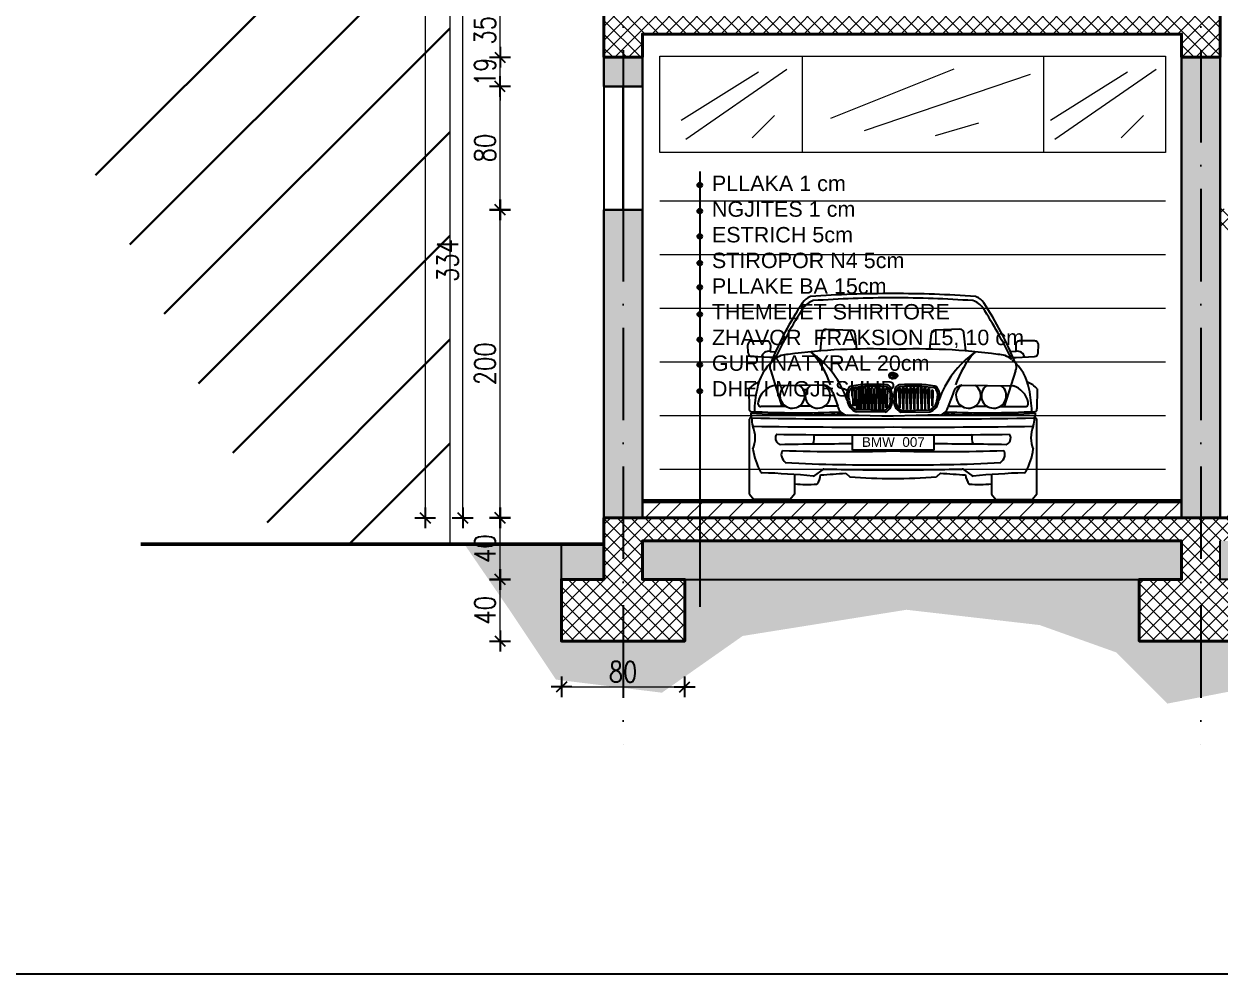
# Model space of a CAD drawing. Header units: metres. Extents: x 2674 to 33045, y -10854 to 2806.
# Drawn here: x 27421 to 28197, y 159 to 776 of the extents above; entities that cross this region are included whole.
import ezdxf

# ---------------------------------------------------------------- set-up
doc = ezdxf.new("R2010")
doc.units = ezdxf.units.M
doc.linetypes.add('ACAD_ISO10W100', pattern=[18, 12, -3, 0, -3])
doc.layers.add('2d hamdia', color=7, linetype='Continuous')
doc.styles.add('_DIM Romans 0.8', font='romans.shx', dxfattribs={"width": 0.8})
doc.styles.get("Standard").update_dxf_attribs({"font": 'arial.ttf'})
doc.dimstyles.new('50 jasht', dxfattribs={"dimscale": 15, "dimtxt": 0.9, "dimasz": 0.3, "dimexe": 1.25, "dimexo": 0.625, "dimgap": 0.2, "dimtad": 1, "dimdec": 0, "dimzin": 12, "dimdsep": 46, "dimtxsty": '_DIM Romans 0.8', "dimblk": '- Kosa Crta za DIM (Mala)', "dimcen": 1, "dimse1": 1, "dimse2": 1, "dimclrd": 256, "dimclrt": 256, "dimazin": 3, "dimtfac": 1, "dimtdec": 0, "dimtix": 1, "dimtmove": 0, "dimatfit": 3, "dimfxl": 1, "dimlwd": 0, "dimarcsym": 0})
pattern_1 = [(45, (29119.129, 1350.625), (-4.490128, 4.490128), []), (135, (29119.129, 1350.625), (-4.490128, -4.490128), [])]

# ---------------------------------------------------------------- blocks, each defined once
blk = doc.blocks.new('dasbaevb')
for p, q in [((-56.08, 32.32), (-54.87, 44.15)), ((-52.29, 46.4), (-36.09, 45.84)), ((-33.68, 43.6), (-32.61, 33.52)), ((15.93, 43.6), (14.86, 33.52)), ((34.54, 46.4), (18.34, 45.84)), ((38.33, 32.32), (37.12, 44.15)), ((-103.03, 31.05), (-103.22, 36.19)), ((-100.71, 38.79), (-90.96, 38.79)), ((-88.46, 36.17), (-88.64, 31.95)), ((-88.64, 31.95), (-85.03, 31.78)), ((70.89, 31.95), (67.28, 31.78)), ((70.71, 36.17), (70.89, 31.95)), ((82.96, 38.79), (73.21, 38.79)), ((85.29, 31.05), (85.47, 36.19)), ((-88.81, 28), (-100.66, 28.63)), ((-86.77, 28), (-88.81, 28)), ((69.02, 28), (71.06, 28)), ((71.06, 28), (82.91, 28.63)), ((-88.24, 19.48), (-81.06, -3.68)), ((-8.87, 16.42), (-11.72, 16.42)), ((-8.87, 18.27), (-8.87, 14.24)), ((-8.87, 16.42), (-6.03, 16.42)), ((70.49, 19.48), (63.31, -3.68)), ((-53.56, 10.15), (-86.78, 9.61)), ((-29.98, -5.52), (-30.23, 7.93)), ((-28.97, 7.93), (-29.38, -5.42)), ((-27.67, -5.52), (-27.92, 7.93)), ((-26.67, 7.93), (-27.07, -5.42)), ((-25.22, -5.52), (-25.47, 7.93)), ((-24.22, 7.93), (-24.62, -5.42)), ((-22.92, -5.52), (-23.17, 7.93)), ((-21.91, 7.93), (-22.31, -5.42)), ((-20.61, -5.52), (-20.86, 7.93)), ((-19.61, 7.93), (-20.01, -5.42)), ((-18.16, -5.52), (-18.41, 7.93)), ((-17.16, 7.93), (-17.56, -5.42)), ((-15.86, -5.52), (-16.11, 7.93)), ((-14.85, 7.93), (-15.25, -5.42)), ((-2.9, 7.93), (-2.5, -5.42)), ((-1.89, -5.52), (-1.64, 7.93)), ((-0.59, 7.93), (-0.19, -5.42)), ((0.41, -5.52), (0.66, 7.93)), ((1.86, 7.93), (2.26, -5.42)), ((2.86, -5.52), (3.11, 7.93)), ((4.16, 7.93), (4.56, -5.42)), ((5.17, -5.52), (5.42, 7.93)), ((6.47, 7.93), (6.87, -5.42)), ((7.47, -5.52), (7.72, 7.93)), ((8.92, 7.93), (9.32, -5.42)), ((9.92, -5.52), (10.17, 7.93)), ((11.22, 7.93), (11.63, -5.42)), ((12.23, -5.52), (12.48, 7.93)), ((35.81, 10.15), (69.03, 9.61)), ((-102.46, 7.73), (-102.21, -5.33)), ((-47.98, 5.29), (-44.68, -3.53)), ((-34.73, -3.07), (-34.98, 6.15)), ((-33.73, 6.15), (-34.02, -3.35)), ((-32.31, -4.97), (-32.53, 7.21)), ((-31.28, 7.21), (-31.65, -5.23)), ((-13.53, -4.58), (-13.75, 7.35)), ((-12.5, 7.35), (-12.9, -4.3)), ((-5.25, 7.35), (-4.85, -4.3)), ((-4.22, -4.58), (-4, 7.35)), ((13.53, 7.21), (13.9, -5.23)), ((14.56, -4.97), (14.78, 7.21)), ((15.98, 6.15), (16.27, -3.35)), ((16.98, -3.07), (17.23, 6.15)), ((30.23, 5.29), (26.93, -3.53)), ((84.71, 7.73), (84.46, -5.33)), ((-78.47, -3.67), (-94.74, -3.73)), ((-62.08, -3.6), (-69.99, -3.63)), ((-44.68, -3.53), (-53.39, -3.57)), ((-34.02, -3.35), (-34.73, -3.07)), ((-13.94, -7.53), (-32.64, -7.21)), ((-14.24, -6.28), (-32.43, -5.96)), ((-31.65, -5.23), (-32.31, -4.97)), ((-29.38, -5.42), (-29.98, -5.52)), ((-27.07, -5.42), (-27.67, -5.52)), ((-24.62, -5.42), (-25.22, -5.52)), ((-22.31, -5.42), (-22.92, -5.52)), ((-20.01, -5.42), (-20.61, -5.52)), ((-17.56, -5.42), (-18.16, -5.52)), ((-15.25, -5.42), (-15.86, -5.52)), ((-12.9, -4.3), (-13.53, -4.58)), ((-4.85, -4.3), (-4.22, -4.58)), ((-3.81, -7.53), (14.89, -7.21)), ((-3.51, -6.28), (14.68, -5.96)), ((-2.5, -5.42), (-1.89, -5.52)), ((-0.19, -5.42), (0.41, -5.52)), ((2.26, -5.42), (2.86, -5.52)), ((4.56, -5.42), (5.17, -5.52)), ((6.87, -5.42), (7.47, -5.52)), ((9.32, -5.42), (9.92, -5.52)), ((11.63, -5.42), (12.23, -5.52)), ((13.9, -5.23), (14.56, -4.97)), ((16.27, -3.35), (16.98, -3.07)), ((26.93, -3.53), (35.64, -3.57)), ((44.33, -3.6), (52.24, -3.63)), ((60.72, -3.67), (76.99, -3.73)), ((-100.95, -10.53), (-102.1, -11.93)), ((-102.1, -60.63), (-102.1, -11.93)), ((-38.73, -9.27), (-8.87, -9.93)), ((20.98, -9.27), (-8.87, -9.93)), ((83.2, -10.53), (84.35, -11.93)), ((84.35, -60.63), (84.35, -11.93)), ((-35.29, -32.17), (-35.29, -22.09)), ((-35.29, -22.09), (17.54, -22.09)), ((17.54, -22.09), (17.54, -32.17)), ((17.54, -32.17), (-35.29, -32.17)), ((-54.57, -44.58), (-59.94, -48.64)), ((36.82, -44.58), (42.19, -48.64)), ((-72.77, -47.93), (-72.77, -60.56)), ((-39.59, -47), (-37.05, -49.43)), ((21.84, -47), (19.3, -49.43)), ((55.02, -47.93), (55.02, -60.56)), ((-102.1, -60.63), (-99.31, -64.11)), ((-72.77, -60.56), (-75.63, -64.11)), ((55.02, -60.56), (57.88, -64.11)), ((84.35, -60.63), (81.56, -64.11)), ((-75.63, -64.11), (-99.31, -64.11)), ((57.88, -64.11), (81.56, -64.11))]:
    blk.add_line(p, q)
for centre, radius, start, end in [((110.45, -55.15), 214.04, 146.33288, 158.06866), ((-57.45, 56.1), 12.63, 115.24053, 144.0982), ((-56.92, 52.9), 12.63, 107.22101, 144.0982), ((-62.3, 66.38), 1.25, 94.11856, 115.24053), ((-9.4, -668.36), 737.9, 89.95935, 94.11856), ((-9.4, -671.16), 737.9, 89.95935, 93.98346), ((-8.35, -668.36), 737.9, 85.88144, 90.04065), ((-8.35, -671.16), 737.9, 86.01654, 90.04065), ((39.17, 52.9), 12.63, 35.9018, 72.77899), ((44.55, 66.38), 1.25, 64.75947, 85.88144), ((39.71, 56.1), 12.63, 35.9018, 64.75947), ((-128.2, -55.15), 214.04, 21.93134, 33.66712), ((200.7, -111.06), 317.97, 147.39094, 154.30912), ((-218.45, -111.06), 317.97, 25.69088, 32.60906), ((-52.38, 43.9), 2.51, 87.9971, 174.14981), ((-36.17, 43.33), 2.51, 6.07739, 87.9971), ((18.42, 43.33), 2.51, 92.0029, 173.92261), ((34.63, 43.9), 2.51, 5.85019, 92.0029), ((-100.71, 36.28), 2.51, 90, 182.00729), ((-89.77, 27.46), 4.62, 75.86818, 169.68381), ((-90.96, 36.28), 2.51, 357.50767, 90), ((-24.48, -357.34), 390.94, 87.71271, 97.7036), ((-99.13, -20.75), 64.08, 19.13648, 54.42705), ((-105.44, -8.33), 58.96, 18.33664, 42.32683), ((6.73, -357.34), 390.94, 82.2964, 92.28729), ((81.38, -20.75), 64.08, 125.57295, 160.86352), ((87.69, -8.33), 58.96, 137.67317, 161.66336), ((73.21, 36.28), 2.51, 90, 182.49233), ((72.02, 27.46), 4.62, 10.31619, 104.13182), ((82.96, 36.28), 2.51, 357.99271, 90), ((-100.53, 31.13), 2.51, 182.00729, 266.94147), ((-65.93, 2.09), 31.72, 130.25988, 170.27974), ((-84.06, 22.02), 4.89, 119.01913, 211.20623), ((-77.1, 16.81), 13.27, 89.0771, 131.22236), ((59.35, 16.81), 13.27, 48.77764, 90.9229), ((48.18, 2.09), 31.72, 9.72026, 49.74012), ((66.31, 22.02), 4.89, 328.79377, 60.98087), ((82.78, 31.13), 2.51, 273.05853, 357.99271), ((-88.88, -5.56), 19, 112.188, 135.63513), ((-82.9, -3.74), 13.91, 106.16905, 169.05779), ((-74.26, 3.24), 8.09, 126.57622, 55.28705), ((-57.76, 3.24), 8.09, 123.17436, 58.68891), ((-54.75, 3.15), 7.11, 17.52931, 80.32014), ((-29.46, 3.37), 9.64, 151.96968, 198.80522), ((-35.08, 6.36), 3.27, 104.56507, 151.96968), ((-35.08, 6.36), 2.02, 104.56507, 151.96968), ((-21.57, -82.32), 92.95, 85.02011, 98.8691), ((-21.57, -82.32), 91.7, 85.02011, 98.8691), ((-31.91, 7.21), 0.628, 356.55186, 182.1394), ((-29.6, 7.93), 0.628, 356.55186, 182.1394), ((-27.3, 7.93), 0.628, 356.55186, 182.1394), ((-24.85, 7.93), 0.628, 356.55186, 182.1394), ((-22.54, 7.93), 0.628, 356.55186, 182.1394), ((-20.23, 7.93), 0.628, 356.55186, 182.1394), ((-17.78, 7.93), 0.628, 356.55186, 182.1394), ((-15.48, 7.93), 0.628, 356.55186, 182.1394), ((-13.13, 7.35), 0.628, 356.55186, 182.1394), ((-13.38, 6.93), 3.36, 356.06818, 92.21584), ((-13.38, 6.93), 2.1, 356.06818, 92.21584), ((-4.37, 6.93), 3.36, 87.78416, 183.93182), ((-4.37, 6.93), 2.1, 87.78416, 183.93182), ((-4.62, 7.35), 0.628, 357.8606, 183.44814), ((3.83, -82.32), 92.95, 81.1309, 94.97989), ((3.83, -82.32), 91.7, 81.1309, 94.97989), ((-2.27, 7.93), 0.628, 357.8606, 183.44814), ((0.03, 7.93), 0.628, 357.8606, 183.44814), ((2.48, 7.93), 0.628, 357.8606, 183.44814), ((4.79, 7.93), 0.628, 357.8606, 183.44814), ((7.1, 7.93), 0.628, 357.8606, 183.44814), ((9.55, 7.93), 0.628, 357.8606, 183.44814), ((11.85, 7.93), 0.628, 357.8606, 183.44814), ((14.16, 7.21), 0.628, 357.8606, 183.44814), ((17.33, 6.36), 2.02, 28.03032, 75.43493), ((17.33, 6.36), 3.27, 28.03032, 75.43493), ((11.71, 3.37), 9.64, 341.19478, 28.03032), ((37, 3.15), 7.11, 99.67986, 162.47069), ((40.01, 3.24), 8.09, 121.31109, 56.82564), ((56.51, 3.24), 8.09, 124.71295, 53.42378), ((65.15, -3.74), 13.91, 10.94221, 73.83095), ((71.13, -5.56), 19, 44.36487, 67.812), ((-20.88, -8.89), 78.05, 167.91351, 178.55737), ((-30.06, 0.95), 8.55, 184.61501, 252.43514), ((-29.46, 3.37), 8.38, 151.96968, 198.80522), ((-30.06, 0.95), 7.3, 184.61501, 251.05887), ((-34.36, 6.15), 0.628, 356.55186, 182.1394), ((-17.75, 0), 7.19, 299.20056, 11.93265), ((-17.6, -0.15), 8.24, 296.36817, 9.89945), ((-20.95, 3.08), 10.36, 351.13259, 20.93477), ((-19.35, 3.02), 10.03, 349.91637, 21.51412), ((1.6, 3.02), 10.03, 158.48588, 190.08363), ((-0.15, -0.15), 8.24, 170.10055, 243.63183), ((0, 0), 7.19, 168.06735, 240.79944), ((3.2, 3.08), 10.36, 159.06523, 188.86741), ((12.31, 0.95), 7.3, 288.94113, 355.38499), ((12.31, 0.95), 8.55, 287.56486, 355.38499), ((16.61, 6.15), 0.628, 357.8606, 183.44814), ((11.71, 3.37), 8.38, 341.19478, 28.03032), ((3.13, -8.89), 78.05, 1.44263, 12.08649), ((-101.08, -5.74), 1.19, 160.19243, 267.23093), ((-68.88, 568.17), 576, 266.78896, 272.57601), ((-94.72, -1.78), 1.95, 159.82922, 269.60496), ((-38.3, -2.87), 6.42, 185.93584, 266.10922), ((20.55, -2.87), 6.42, 273.89078, 354.06416), ((51.13, 568.17), 576, 267.42399, 273.21104), ((76.97, -1.78), 1.95, 270.39504, 20.17078), ((83.33, -5.74), 1.19, 272.76907, 19.80757), ((-97.33, -8.94), 3.95, 168.94513, 215.02858), ((-68.88, 568.17), 577.25, 266.78896, 272.71904), ((-88.68, -12.3), 11.94, 174.7099, 200.75164), ((-32.27, 3946.36), 3958.16, 269.01135, 270.33869), ((14.52, 3946.36), 3958.16, 269.66131, 270.98865), ((51.13, 568.17), 577.25, 267.28096, 273.21104), ((70.93, -12.3), 11.94, 339.24836, 5.2901), ((79.58, -8.94), 3.95, 324.97142, 11.05487), ((-31.98, 3941.04), 3958.16, 269.01766, 270.33452), ((-118.42, -24.05), 20.04, 338.01763, 22.01883), ((-81.2, -24.25), 4.05, 142.79776, 171.53574), ((-31.55, 3936), 3958.16, 269.23461, 270.32827), ((-69.42, -24.46), 9.43, 336.46125, 16.38878), ((14.23, 3941.04), 3958.16, 269.66548, 270.98234), ((13.8, 3936), 3958.16, 269.67173, 270.76539), ((51.67, -24.46), 9.43, 163.61122, 203.53875), ((63.45, -24.25), 4.05, 8.46426, 37.20224), ((100.67, -24.05), 20.04, 157.98117, 201.98237), ((-80.9, -24.37), 4.36, 170.48475, 252.96001), ((-26.9, -3024.57), 2996.54, 90.16041, 91.05699), ((9.15, -3024.57), 2996.54, 88.94301, 89.83959), ((63.15, -24.37), 4.36, 287.03999, 9.51525), ((-56.22, -25.02), 44.11, 188.51302, 208.53702), ((-76.69, -34.9), 4.77, 147.18233, 193.68012), ((-73.09, -33.71), 8.55, 195.73245, 229.52682), ((-39.53, 1173.91), 1206.93, 268.04537, 271.45521), ((21.78, 1173.91), 1206.93, 268.54479, 271.95463), ((55.34, -33.71), 8.55, 310.47318, 344.26755), ((58.94, -34.9), 4.77, 346.31988, 32.81767), ((38.47, -25.02), 44.11, 331.46298, 351.48698), ((-93.87, -45.49), 1.25, 208.53702, 267.63456), ((-19.65, 1165.27), 1206.93, 267.18755, 270.51145), ((-53.81, -45.58), 1.25, 88.37954, 127.09431), ((-19.65, 1162.12), 1206.93, 268.37954, 270.51145), ((1.9, 1165.27), 1206.93, 269.48855, 272.81245), ((1.9, 1162.12), 1206.93, 269.48855, 271.62046), ((36.06, -45.58), 1.25, 52.90569, 91.62046), ((76.12, -45.49), 1.25, 272.36544, 331.46298), ((-123.14, -754.16), 708.02, 84.94879, 87.63456), ((-64.78, 43.6), 97.94, 265.31963, 273.76485), ((-60.69, -47.64), 1.25, 264.94879, 307.09431), ((-65.92, -47.64), 9.97, 319.41382, 356.951), ((-128.47, 1080.01), 1130.51, 273.6769, 274.50911), ((-9.88, 312.16), 362.61, 265.70364, 270.15958), ((-7.86, 312.16), 362.61, 269.84042, 274.29636), ((110.72, 1080.01), 1130.51, 265.49089, 266.3231), ((48.17, -47.64), 9.97, 183.049, 220.58618), ((47.03, 43.6), 97.94, 266.23515, 274.68037), ((42.94, -47.64), 1.25, 232.90569, 275.05121), ((105.39, -754.16), 708.02, 92.36544, 95.05121)]:
    blk.add_arc(centre, radius, start, end)
blk.add_ellipse((-8.84, 16.31), major_axis=(-2.33, 0), ratio=0.607809, start_param=-1.557878, end_param=1.557878)
at = {"extrusion": (0, 0, -1)}
blk.add_ellipse((-8.9, 16.31), major_axis=(2.33, 0), ratio=0.607809, start_param=-1.557878, end_param=1.557878, dxfattribs=at)
for points in [[(-8.87, 18.27), (-9.38, 18.27), (-9.88, 18.17), (-10.91, 17.72), (-11.39, 17.29), (-11.68, 16.55), (-11.72, 16.68), (-11.72, 16.47), (-11.72, 16.2), (-11.65, 15.93), (-11.33, 15.31), (-11, 15.01), (-10.23, 14.56), (-9.78, 14.42), (-9.16, 14.35), (-9.02, 14.34), (-8.87, 14.34)], [(-8.87, 18.27), (-8.37, 18.27), (-7.87, 18.17), (-6.84, 17.72), (-6.36, 17.29), (-6.07, 16.55), (-6.03, 16.68), (-6.03, 16.47), (-6.03, 16.2), (-6.1, 15.93), (-6.42, 15.31), (-6.75, 15.01), (-7.52, 14.56), (-7.97, 14.42), (-8.59, 14.35), (-8.73, 14.34), (-8.87, 14.34)]]:
    blk.add_open_spline(points, degree=3, knots=[4.723926, 4.723926, 4.723926, 4.723926, 5.284182, 5.284182, 6.025018, 6.025018, 6.283185, 6.283185, 6.283185, 6.624538, 6.624538, 7.153094, 7.153094, 7.68165, 7.68165, 7.842804, 7.842804, 7.842804, 7.842804])
at = {"linetype": 'Continuous'}
for points in [[(-10.09, 17.5), (-11.16, 16.42), (-9.71, 17.62)], [(-8.87, 16.42), (-9.71, 17.62), (-11.16, 16.42)], [(-11.16, 16.42), (-10.09, 17.5), (-11.09, 16.68)], [(-10.43, 17.34), (-11.09, 16.68), (-10.09, 17.5)], [(-11.09, 16.68), (-10.43, 17.34), (-10.94, 16.92)], [(-10.72, 17.14), (-10.94, 16.92), (-10.43, 17.34)], [(-9.71, 17.62), (-8.87, 16.42), (-9.3, 17.69)], [(-8.87, 17.72), (-9.3, 17.69), (-8.87, 16.42)], [(-8.87, 16.42), (-8.05, 14.99), (-6.59, 16.42)], [(-8.05, 14.99), (-8.87, 16.42), (-8.45, 14.92)], [(-8.87, 14.89), (-8.45, 14.92), (-8.87, 16.42)], [(-7.67, 15.11), (-6.59, 16.42), (-8.05, 14.99)], [(-6.59, 16.42), (-7.67, 15.11), (-6.59, 16.16)], [(-7.33, 15.26), (-6.59, 16.16), (-7.67, 15.11)], [(-6.59, 16.16), (-7.33, 15.26), (-6.67, 15.91)], [(-7.05, 15.45), (-6.67, 15.91), (-7.33, 15.26)], [(-6.67, 15.91), (-7.05, 15.45), (-6.83, 15.67)]]:
    blk.add_solid(points, dxfattribs=at)
blk.add_text('  BMW  007', height=6.265).set_placement((-33.98, -29.96))
blk = doc.blocks.new('- Kosa Crta za DIM (Mala)')
for points in [[(-1.5, 0), (1.5, 0)], [(-0.75, -0.75), (0.75, 0.75)], [(0, -1.5), (0, 1.5)]]:
    blk.add_lwpolyline(points)
blk = doc.blocks.new('*D527')
at = {"lineweight": 0, "transparency": 16777216}
blk.add_line((27729.62, 379.51), (27729.62, 410.51), dxfattribs=at)
at = {"layer": 'Defpoints', "color": 0, "lineweight": 0, "transparency": 16777216}
for p in [(27729.62, 415.01), (27769.5, 415.01), (27769.5, 375.01)]:
    blk.add_point(p, dxfattribs=at)
at = {"lineweight": 0, "transparency": 16777216, "xscale": 4.5, "yscale": 4.5, "zscale": 4.5}
for p, rotation in [((27729.62, 415.01), 90), ((27729.62, 375.01), 270)]:
    blk.add_blockref('- Kosa Crta za DIM (Mala)', p, dxfattribs=dict(at, rotation=rotation))
at = {"lineweight": 0, "transparency": 16777216, "insert": (27719.87, 395.01), "char_height": 13.5, "attachment_point": 5, "rotation": 90, "style": '_DIM Romans 0.8'}
blk.add_mtext('40', dxfattribs=at)
blk = doc.blocks.new('*D528')
at = {"lineweight": 0, "transparency": 16777216}
blk.add_line((27729.62, 419.51), (27729.62, 450.51), dxfattribs=at)
at = {"layer": 'Defpoints', "color": 0, "lineweight": 0, "transparency": 16777216}
for p in [(27729.62, 455.01), (27797, 455.01), (27769.5, 415.01)]:
    blk.add_point(p, dxfattribs=at)
at = {"lineweight": 0, "transparency": 16777216, "xscale": 4.5, "yscale": 4.5, "zscale": 4.5}
for p, rotation in [((27729.62, 455.01), 90), ((27729.62, 415.01), 270)]:
    blk.add_blockref('- Kosa Crta za DIM (Mala)', p, dxfattribs=dict(at, rotation=rotation))
at = {"lineweight": 0, "transparency": 16777216, "insert": (27719.87, 435.01), "char_height": 13.5, "attachment_point": 5, "rotation": 90, "style": '_DIM Romans 0.8'}
blk.add_mtext('40', dxfattribs=at)
blk = doc.blocks.new('*D529')
at = {"lineweight": 0, "transparency": 16777216}
blk.add_line((27729.62, 459.51), (27729.62, 650.51), dxfattribs=at)
at = {"layer": 'Defpoints', "color": 0, "lineweight": 0, "transparency": 16777216}
for p in [(27729.62, 655.01), (27797, 655.01), (27797, 455.01)]:
    blk.add_point(p, dxfattribs=at)
at = {"lineweight": 0, "transparency": 16777216, "xscale": 4.5, "yscale": 4.5, "zscale": 4.5}
for p, rotation in [((27729.62, 655.01), 90), ((27729.62, 455.01), 270)]:
    blk.add_blockref('- Kosa Crta za DIM (Mala)', p, dxfattribs=dict(at, rotation=rotation))
at = {"lineweight": 0, "transparency": 16777216, "insert": (27719.87, 555.01), "char_height": 13.5, "attachment_point": 5, "rotation": 90, "style": '_DIM Romans 0.8'}
blk.add_mtext('200', dxfattribs=at)
blk = doc.blocks.new('*D530')
at = {"lineweight": 0, "transparency": 16777216}
blk.add_line((27729.62, 659.51), (27729.62, 730.51), dxfattribs=at)
at = {"layer": 'Defpoints', "color": 0, "lineweight": 0, "transparency": 16777216}
for p in [(27729.62, 735.01), (27797, 735.01), (27797, 655.01)]:
    blk.add_point(p, dxfattribs=at)
at = {"lineweight": 0, "transparency": 16777216, "xscale": 4.5, "yscale": 4.5, "zscale": 4.5}
for p, rotation in [((27729.62, 735.01), 90), ((27729.62, 655.01), 270)]:
    blk.add_blockref('- Kosa Crta za DIM (Mala)', p, dxfattribs=dict(at, rotation=rotation))
at = {"lineweight": 0, "transparency": 16777216, "insert": (27719.87, 695.01), "char_height": 13.5, "attachment_point": 5, "rotation": 90, "style": '_DIM Romans 0.8'}
blk.add_mtext('80', dxfattribs=at)
blk = doc.blocks.new('*D531')
at = {"lineweight": 0, "transparency": 16777216}
for p, q in [((27729.62, 758.51), (27729.62, 763.01)), ((27729.62, 735.01), (27729.62, 754.01)), ((27729.62, 730.51), (27729.62, 726.01))]:
    blk.add_line(p, q, dxfattribs=at)
at = {"layer": 'Defpoints', "color": 0, "lineweight": 0, "transparency": 16777216}
for p in [(27729.62, 754.01), (27797, 754.01), (27797, 735.01)]:
    blk.add_point(p, dxfattribs=at)
at = {"lineweight": 0, "transparency": 16777216, "xscale": 4.5, "yscale": 4.5, "zscale": 4.5}
for p, rotation in [((27729.62, 754.01), 270), ((27729.62, 735.01), 90)]:
    blk.add_blockref('- Kosa Crta za DIM (Mala)', p, dxfattribs=dict(at, rotation=rotation))
at = {"lineweight": 0, "transparency": 16777216, "insert": (27719.87, 744.51), "char_height": 13.5, "attachment_point": 5, "rotation": 90, "style": '_DIM Romans 0.8'}
blk.add_mtext('19', dxfattribs=at)
blk = doc.blocks.new('*D532')
at = {"lineweight": 0, "transparency": 16777216}
blk.add_line((27729.62, 758.51), (27729.62, 784.51), dxfattribs=at)
at = {"layer": 'Defpoints', "color": 0, "lineweight": 0, "transparency": 16777216}
for p in [(27729.62, 789.01), (27797, 789.01), (27797, 754.01)]:
    blk.add_point(p, dxfattribs=at)
at = {"lineweight": 0, "transparency": 16777216, "xscale": 4.5, "yscale": 4.5, "zscale": 4.5}
for p, rotation in [((27729.62, 789.01), 90), ((27729.62, 754.01), 270)]:
    blk.add_blockref('- Kosa Crta za DIM (Mala)', p, dxfattribs=dict(at, rotation=rotation))
at = {"lineweight": 0, "transparency": 16777216, "insert": (27719.87, 771.51), "char_height": 13.5, "attachment_point": 5, "rotation": 90, "style": '_DIM Romans 0.8'}
blk.add_mtext('35', dxfattribs=at)
blk = doc.blocks.new('*D545')
at = {"lineweight": 0, "transparency": 16777216}
blk.add_line((27705.38, 459.51), (27705.38, 784.51), dxfattribs=at)
at = {"layer": 'Defpoints', "color": 0, "lineweight": 0, "transparency": 16777216}
for p in [(27705.38, 789.01), (27797, 789.01), (27797, 455.01)]:
    blk.add_point(p, dxfattribs=at)
at = {"lineweight": 0, "transparency": 16777216, "xscale": 4.5, "yscale": 4.5, "zscale": 4.5}
for p, rotation in [((27705.38, 789.01), 90), ((27705.38, 455.01), 270)]:
    blk.add_blockref('- Kosa Crta za DIM (Mala)', p, dxfattribs=dict(at, rotation=rotation))
at = {"lineweight": 0, "transparency": 16777216, "insert": (27695.63, 622.01), "char_height": 13.5, "attachment_point": 5, "rotation": 90, "style": '_DIM Romans 0.8'}
blk.add_mtext('334', dxfattribs=at)
blk = doc.blocks.new('*D550')
at = {"lineweight": 0, "transparency": 16777216}
blk.add_line((27681.03, 2034.17), (27681.03, 459.51), dxfattribs=at)
at = {"layer": 'Defpoints', "color": 0, "lineweight": 0, "transparency": 16777216}
for p in [(28464.5, 2038.67), (27681.03, 455.01), (27797, 455.01)]:
    blk.add_point(p, dxfattribs=at)
at = {"lineweight": 0, "transparency": 16777216, "xscale": 4.5, "yscale": 4.5, "zscale": 4.5}
for p, rotation in [((27681.03, 2038.67), 90), ((27681.03, 455.01), 270)]:
    blk.add_blockref('- Kosa Crta za DIM (Mala)', p, dxfattribs=dict(at, rotation=rotation))
at = {"lineweight": 0, "transparency": 16777216, "insert": (27671.28, 1246.84), "char_height": 13.5, "attachment_point": 5, "rotation": 90, "style": '_DIM Romans 0.8'}
blk.add_mtext('1584', dxfattribs=at)
blk = doc.blocks.new('*D586')
at = {"lineweight": 0, "transparency": 16777216}
blk.add_line((27774, 345.26), (27845, 345.26), dxfattribs=at)
at = {"layer": 'Defpoints', "color": 0, "lineweight": 0, "transparency": 16777216}
for p in [(27769.5, 375.01), (27849.5, 375.01), (27849.5, 345.26)]:
    blk.add_point(p, dxfattribs=at)
at = {"lineweight": 0, "transparency": 16777216, "xscale": 4.5, "yscale": 4.5, "zscale": 4.5, "rotation": 180}
blk.add_blockref('- Kosa Crta za DIM (Mala)', (27769.5, 345.26), dxfattribs=at)
at = {"lineweight": 0, "transparency": 16777216, "xscale": 4.5, "yscale": 4.5, "zscale": 4.5}
blk.add_blockref('- Kosa Crta za DIM (Mala)', (27849.5, 345.26), dxfattribs=at)
at = {"lineweight": 0, "transparency": 16777216, "insert": (27809.5, 355.01), "char_height": 13.5, "attachment_point": 5, "style": '_DIM Romans 0.8'}
blk.add_mtext('80', dxfattribs=at)

msp = doc.modelspace()

# ---------------------------------------------------------------- hatches: boundary and pattern name
at = {"lineweight": 30}
h = msp.add_hatch(dxfattribs=at)
h.set_pattern_fill('ANSI31', color=9, scale=15, style=0)
h.set_pattern_definition([(45, (118.215, 0), (-33.67596, 33.67596), [])])
h.paths.add_polyline_path([(27697, 1929.92), (27451.92, 2094.74), (27585.28, 1681.54), (27534.06, 1434.09), (27596.67, 1129.76), (27596.67, 888), (27462.92, 686.06), (27585.28, 438.01), (27697, 438.01)])
h = msp.add_hatch(color=255, dxfattribs=at)
h.paths.add_polyline_path([(27822, 655.01), (27797, 655.01), (27797, 455.01), (27822, 455.01)])
h.paths.add_polyline_path([(27822, 754.01), (27797, 754.01), (27797, 735.01), (27822, 735.01)])
h.paths.add_polyline_path([(28197, 754.01), (28172, 754.01), (28172, 455.01), (28197, 455.01)])
h.paths.add_polyline_path([(28772, 769.01), (28747, 769.01), (28747, 709.01), (28772, 709.01)])
at = {"true_color": 0x000000}
for points in [[(27860.78, 670.99, 1), (27857.78, 670.99, 1)], [(27860.78, 654.12, 1), (27857.78, 654.12, 1)], [(27860.78, 637.72, 1), (27857.78, 637.72, 1)], [(27860.78, 620.39, 1), (27857.78, 620.39, 1)], [(27860.78, 604.69, 1), (27857.78, 604.69, 1)], [(27860.78, 587.12, 1), (27857.78, 587.12, 1)], [(27860.78, 570.72, 1), (27857.78, 570.72, 1)], [(27860.78, 554.32, 1), (27857.78, 554.32, 1)], [(27860.78, 537.22, 1), (27857.78, 537.22, 1)]]:
    msp.add_hatch(color=18, dxfattribs=at).paths.add_polyline_path(points)
at = {"lineweight": 18}
h = msp.add_hatch(dxfattribs=at)
h.set_pattern_fill('AR-CONC', color=26, scale=0.1, style=0)
h.set_pattern_definition([(50, (118.215, 0), (18.218467, -1.5939086), [1.905, -20.955]), (355, (118.215, 0), (-3.524283, 19.105664), [1.524, -16.764]), (100.451, (119.733, -0.133), (14.69425, 17.511669), [1.619, -17.809]), (46.1842, (118.215, 5.08), (27.107904, -4.204233), [2.8575, -31.4325]), (96.6356, (120.474, 4.73), (23.740423, 24.742556), [2.4285, -26.7135]), (351.184, (118.215, 5.08), (23.74046, 24.742512), [2.286, -25.146]), (21, (120.755, 3.81), (15.161488, -10.226552), [1.905, -20.955]), (326, (120.755, 3.81), (6.180203, 18.418797), [1.524, -16.764]), (71.4514, (122.018, 2.958), (21.341649, 8.192286), [1.619, -17.809]), (37.5, (118.215, 0), (0.3088603, 8.4555039), [0, -16.5608, 0, -17.018, 0, -16.8275]), (7.5, (118.215, 0), (6.6819663, 10.0180575), [0, -9.7028, 0, -16.1798, 0, -6.4135]), (327.5, (112.551, 0), (13.5590595, -0.5728744), [0, -6.35, 0, -19.812, 0, -26.289]), (317.5, (110.011, 0), (14.812918, 2.542649), [0, -8.255, 0, -13.1572, 0, -18.669])])
h.paths.add_polyline_path([(28703.03, 398.3), (28821.91, 391.83), (28937.04, 380.47), (28973.06, 344.46), (29042.77, 336.64), (29082.33, 362.86), (29125.8, 448.01), (29054.5, 448.01), (29054.5, 415.01), (29054.5, 375.01), (28974.5, 375.01), (28974.5, 415.01), (28629.5, 415.01), (28629.5, 375.01), (28549.5, 375.01), (28549.5, 415.01), (28224.5, 415.01), (28224.5, 375.01), (28144.5, 375.01), (28144.5, 415.01), (27849.5, 415.01), (27849.5, 375.01), (27769.5, 375.01), (27769.5, 415.01), (27769.5, 438.01), (27706.41, 438.01), (27736.17, 394.61), (27765.94, 349.99), (27834.68, 341.49), (27887.12, 378.32), (27993.42, 395.32), (28079.87, 385.4), (28129.48, 367.69), (28162.77, 334.4), (28239.32, 349.28), (28274.39, 384.35), (28364.04, 397.44), (28497.01, 390.44), (28540.27, 355.22), (28611.1, 345.1), (28665.18, 360.45)])
at = {"layer": '2d hamdia', "lineweight": 0}
h = msp.add_hatch(dxfattribs=at)
h.set_pattern_fill('ANSI37', color=26, scale=2, style=0)
h.set_pattern_definition(pattern_1)
h.paths.add_polyline_path([(28197, 789.01), (27797, 789.01), (27797, 769.01), (27797, 754.01), (27822, 754.01), (27822, 769.01), (28172, 769.01), (28172, 754.01), (28197, 754.01), (28197, 769.01)])
h = msp.add_hatch(dxfattribs=at)
h.set_pattern_fill('ANSI37', color=26, scale=2, style=0)
h.set_pattern_definition(pattern_1)
h.paths.add_polyline_path([(28602, 474.01), (28933.05, 474.01), (29002, 434.93), (29002, 415.01), (28974.5, 415.01), (28974.5, 375.01), (29054.5, 375.01), (29054.5, 415.01), (29027, 415.01), (29027, 438.01), (29027, 455.01), (28997, 455.01), (28997, 472.01), (28967, 472.01), (28967, 489.01), (28602, 489.01), (28602, 505.68), (28572, 505.68), (28572, 522.34), (28542, 522.34), (28542, 539.01), (28512, 539.01), (28512, 555.68), (28482, 555.68), (28482, 572.34), (28452, 572.34), (28452, 589.01), (28422, 589.01), (28422, 605.68), (28392, 605.68), (28392, 622.34), (28362, 622.34), (28362, 639.01), (28332, 639.01), (28332, 655.68), (28197, 655.68), (28197, 640.68), (28304.29, 640.68), (28572, 491.95), (28572, 489.01), (28542, 489.01), (28542, 472.01), (28512, 472.01), (28512, 455.01), (27797, 455.01), (27797, 415.01), (27769.5, 415.01), (27769.5, 375.01), (27849.5, 375.01), (27849.5, 415.01), (27822, 415.01), (27822, 440.01), (28172, 440.01), (28172, 415.01), (28144.5, 415.01), (28144.5, 375.01), (28224.5, 375.01), (28224.5, 415.01), (28197, 415.01), (28197, 440.01), (28577, 440.01), (28577, 415.01), (28549.5, 415.01), (28549.5, 375.01), (28629.5, 375.01), (28629.5, 415.01), (28602, 415.01)])
h = msp.add_hatch(dxfattribs=at)
h.set_pattern_fill('SITEWORK_GRAVEL', color=256, scale=20, style=0, pattern_type=2)
h.set_pattern_definition([(228.0128, (132.6149, 20), (-159.99996464, -180.00002683), [2.69072, -266.38176]), (184.9697, (130.8149, 18), (240.00002103, 19.99982614), [4.61736, -457.1185]), (132.5104, (126.2149, 17.6), (199.999814367, -220.00017348), [3.25576, -322.32064]), (267.2737, (118.4149, 12.6), (19.999920355, 400.0000059), [4.20476, -416.27116]), (292.8337, (118.2149, 8.4), (-100.00019811, 239.999928236), [4.1231, -408.18746]), (357.2737, (119.8149, 4.6), (-400.0000059, 19.999920355), [4.20476, -416.27116]), (37.6942, (124.0149, 4.4), (-260.000146912, -199.999808103), [5.56058, -550.49698]), (72.2553, (128.4149, 7.8), (140.000215254, 439.999924625), [5.24976, -519.72642]), (121.4296, (130.0149, 12.8), (-160.000164684, 259.99990073), [4.219, -417.68146]), (175.2364, (127.8149, 16.4), (220.00001893, -19.99983065), [4.81664, -236.01526]), (222.3974, (123.0149, 16.8), (-240.000147021, -219.99984164), [6.22896, -616.6675]), (138.8141, (138.215, 12.4), (-140.00005894, 119.99994627), [2.12602, -210.47688]), (171.4692, (136.6149, 13.8), (259.999965696, -40.0001582), [4.04474, -400.43022]), (225, (132.615, 14.4), (-2e-15, -20.000006), [2.82842, -25.45584]), (203.1986, (131.215, 16.8), (99.99999461, 40.0000265), [1.52316, -150.7923]), (291.8014, (129.815, 16.2), (-19.9999982, 60.00000546), [2.15406, -105.54924]), (30.9638, (130.615, 14.2), (59.99996045, 40.00004967), [3.49858, -113.12046]), (161.5651, (133.615, 16), (40.0000087, -19.999968), [2.52982, -60.71574]), (16.3895, (118.2149, 16.2), (200.00004397, 59.999854196), [3.544, -350.8569]), (70.3462, (121.6149, 17.2), (-79.99990495, -220.00004271), [2.97322, -294.34816]), (293.1986, (133.615, 20), (-40.0000265, 99.99999461), [3.0463, -149.26916]), (343.6105, (134.8149, 17.2), (-200.00004397, 59.999854196), [3.544, -350.8569]), (339.444, (118.215, 3.8), (-100.0000369, 39.99991993), [3.4176, -167.46248]), (294.7751, (121.4149, 2.6), (-99.999843785, 220.00006844), [2.86356, -283.49286]), (66.8014, (133.815, 0), (40.0000265, 99.99999461), [3.0463, -149.26916]), (17.354, (135.0149, 2.8), (-260.00004038, -79.999890045), [3.35262, -331.90848]), (69.444, (124.015, 0), (-39.99991993, -100.0000369), [1.7088, -169.17128]), (101.3099, (132.615, 0), (-19.99995264, 80.00001504), [1.0198, -100.96058]), (165.9638, (132.415, 1), (60.0000109, -19.99996115), [4.1231, -78.339]), (186.009, (128.4149, 2), (199.99999502, 19.99998635), [3.821, -378.27846]), (303.6901, (130.615, 12.4), (-20.0000267, 39.9999912), [2.88444, -69.22658]), (353.1572, (132.2149, 10), (339.99998731, -40.000159958), [5.03588, -498.55126]), (60.9454, (137.215, 9.4), (-80.00000054, -140.00000769), [2.05912, -203.85348]), (90, (138.215, 11.2), (-20, 20), [1.2, -18.8]), (120.2564, (128.0149, 2.6), (79.999897736, -140.00004912), [2.77848, -275.0704]), (48.0128, (126.6149, 5), (159.99996464, 180.00002683), [5.38144, -263.69104]), (0, (130.215, 9), (20, 20), [5.2, -14.8]), (325.3048, (135.4149, 9), (-199.99988518, 140.00017219), [3.16228, -313.06548]), (254.0546, (138.015, 7.2), (-19.99999779, -80.00000253), [2.91204, -142.69016]), (207.646, (137.2149, 4.4), (-379.999916144, -200.000154263), [4.7413, -469.38948]), (175.4261, (133.0149, 2.2), (-260.000011166, 19.999896023), [5.01598, -496.58148])])
h.paths.add_polyline_path([(27769.5, 438.01), (27769.5, 415.01), (27797, 415.01), (27797, 438.01)])
h.paths.add_polyline_path([(28144.5, 415.01), (28172, 415.01), (28172, 440.01), (27822, 440.01), (27822, 415.01), (27849.5, 415.01)])
h.paths.add_polyline_path([(28549.5, 415.01), (28577, 415.01), (28577, 440.01), (28197, 440.01), (28197, 415.01), (28224.5, 415.01)])
h.paths.add_polyline_path([(28974.5, 415.01), (29002, 415.01), (29002, 434.93), (28933.05, 474.01), (28602, 474.01), (28602, 415.01), (28629.5, 415.01)])
h.paths.add_polyline_path([(29027, 448.01), (29027, 415.01), (29054.5, 415.01), (29054.5, 448.01)])
at = {"layer": '2d hamdia', "lineweight": 0, "true_color": 0x969696}
h = msp.add_hatch(dxfattribs=at)
h.set_pattern_fill('ANSI31', color=252, scale=3, style=0)
h.set_pattern_definition([(45, (118.215, 0), (-6.735192, 6.735192), [])])
h.paths.add_polyline_path([(28512, 455.01), (28512, 465.01), (28197, 465.01), (28197, 455.01)])
h.paths.add_polyline_path([(27822, 465.01), (27822, 455.01), (28172, 455.01), (28172, 465.01)])

# ---------------------------------------------------------------- linework, layer by layer
at = {"color": 124, "linetype": 'ACAD_ISO10W100', "lineweight": 25, "ltscale": 5}
for p, q in [((27809.5, 2110.13), (27809.5, 308.13)), ((28184.5, 2110.13), (28184.5, 308.13))]:
    msp.add_line(p, q, dxfattribs=at)
at = {"lineweight": 0}
for p, q in [((27697, 1929.92), (27697, 438.01)), ((27925.73, 754.69), (27925.73, 692.2)), ((28082.34, 754.69), (28082.34, 692.2)), ((27833.44, 660.84), (28161.54, 660.84)), ((27833.44, 626), (28161.54, 626)), ((27833.44, 591.16), (28161.54, 591.16)), ((27833.44, 556.32), (28161.54, 556.32)), ((27833.44, 521.48), (28161.54, 521.48)), ((27833.44, 486.65), (28161.54, 486.65)), ((27822, 465.01), (28172, 465.01))]:
    msp.add_line(p, q, dxfattribs=at)
for p, q in [((27797, 789.01), (27797, 769.01)), ((27797, 769.01), (27797, 455.01)), ((27822, 769.01), (28172, 769.01)), ((27822, 769.01), (27822, 455.01)), ((28172, 769.01), (28172, 455.01)), ((27797, 754.01), (27822, 754.01)), ((28172, 754.01), (28197, 754.01)), ((27822, 735.01), (27797, 735.01)), ((27822, 655.01), (27797, 655.01)), ((27797, 455.01), (28512, 455.01)), ((27769.5, 415.01), (27769.5, 438.01)), ((27822, 440.01), (28172, 440.01)), ((27849.5, 415.01), (28144.5, 415.01))]:
    msp.add_line(p, q)
at = {"color": 4, "lineweight": 0}
for p, q in [((27850.18, 700.77), (27915.85, 746.19)), ((27944.29, 714.55), (28024.33, 746.49)), ((28089.75, 700.77), (28155.42, 746.19)), ((27847.25, 713.08), (27897.38, 744.43)), ((27966.28, 706.34), (28073.88, 742.97)), ((28086.82, 713.08), (28136.95, 744.43)), ((27893.28, 701.65), (27907.79, 716.16)), ((28132.85, 701.65), (28147.36, 716.16)), ((28012.31, 703.12), (28040.46, 711.32))]:
    msp.add_line(p, q, dxfattribs=at)
at = {"color": 5, "lineweight": 30}
msp.add_line((27809.5, 735.01), (27809.5, 655.01), dxfattribs=at)
at = {"color": 18, "true_color": 0x000000}
msp.add_line((27859.28, 679.93), (27859.28, 397.22), dxfattribs=at)
at = {"elevation": -574.66}
msp.add_lwpolyline([(27105, 158.83), (27105, 2258.83), (30075, 2258.83), (30075, 158.83), (27105, 158.83)], close=True, dxfattribs=at)
at = {"lineweight": 40}
msp.add_lwpolyline([(28197, 789.01), (27797, 789.01), (27797, 769.01), (27797, 754.01), (27822, 754.01), (27822, 769.01), (28172, 769.01), (28172, 754.01), (28197, 754.01), (28197, 769.01)], close=True, dxfattribs=at)
at = {"lineweight": 30}
for points in [[(27822, 754.01), (27797, 754.01), (27797, 735.01), (27822, 735.01)], [(28197, 754.01), (28172, 754.01), (28172, 455.01), (28197, 455.01)], [(27822, 655.01), (27797, 655.01), (27797, 455.01), (27822, 455.01)]]:
    msp.add_lwpolyline(points, close=True, dxfattribs=at)
at = {"lineweight": 0}
msp.add_lwpolyline([(27833.44, 754.69), (28161.54, 754.69), (28161.54, 692.2), (27833.44, 692.2)], close=True, dxfattribs=at)
for points in [[(27797, 455.01), (27797, 415.01), (27769.5, 415.01), (27769.5, 375.01), (27849.5, 375.01), (27849.5, 415.01), (27822, 415.01), (27822, 440.01)], [(28172, 440.01), (28172, 415.01), (28144.5, 415.01), (28144.5, 375.01), (28224.5, 375.01), (28224.5, 415.01), (28197, 415.01), (28197, 440.01)]]:
    msp.add_lwpolyline(points)
at = {"lineweight": 40}
msp.add_lwpolyline([(28512, 455.01), (27797, 455.01), (27797, 415.01), (27769.5, 415.01), (27769.5, 375.01), (27849.5, 375.01), (27849.5, 415.01), (27822, 415.01), (27822, 440.01), (28172, 440.01), (28172, 415.01), (28144.5, 415.01), (28144.5, 375.01), (28224.5, 375.01)], dxfattribs=at)
at = {"color": 18, "true_color": 0x000000}
for centre in [(27859.28, 670.99), (27859.28, 654.12), (27859.28, 637.72), (27859.28, 620.39), (27859.28, 604.69), (27859.28, 587.12), (27859.28, 570.72), (27859.28, 554.32), (27859.28, 537.22)]:
    msp.add_circle(centre, 1.5, dxfattribs=at)
at = {"layer": '2d hamdia', "color": 44, "lineweight": 50}
msp.add_line((27822, 466.01), (28172, 466.01), dxfattribs=at)
at = {"layer": '2d hamdia', "color": 46, "lineweight": 50}
msp.add_line((27797, 438.01), (27496.54, 438.01), dxfattribs=at)

# ---------------------------------------------------------------- block references
at = {"lineweight": 30}
msp.add_blockref('dasbaevb', (27993.63, 531.03), dxfattribs=at)

# ---------------------------------------------------------------- texts
at = {"lineweight": 30, "ltscale": 3.5, "insert": (27867.13, 677.14), "char_height": 10, "width": 436.1863, "attachment_point": 1}
msp.add_mtext('PLLAKA 1 cm\\PNGJITES 1 cm\\PESTRICH 5cm\\PSTIROPOR N4 5cm\\PPLLAKE BA 15cm\\PTHEMELET SHIRITORE\\PZHAVOR  FRAKSION 15, 10 cm\\PGURI NATYRAL 20cm\\PDHE I MGJESHUR', dxfattribs=at)

# ---------------------------------------------------------------- dimensions: what is measured, and where the dimension line sits
at = {"lineweight": 0}
for base, p1, p2, picture, middle in [((27681.03, 455.01), (28464.5, 2038.67), (27797, 455.01), '*D550', (27671.28, 1246.84)), ((27705.38, 789.01), (27797, 455.01), (27797, 789.01), '*D545', (27695.63, 622.01)), ((27729.62, 415.01), (27769.5, 375.01), (27769.5, 415.01), '*D527', (27719.87, 395.01))]:
    dim = msp.add_linear_dim(base=base, p1=p1, p2=p2, angle=90, dimstyle='50 jasht', dxfattribs=at)
    dim.commit()
    dim.dimension.update_dxf_attribs({"geometry": picture, "text_midpoint": middle})
for base, p1, p2, picture, middle in [((27729.62, 789.01), (27797, 754.01), (27797, 789.01), '*D532', (27719.87, 771.51)), ((27729.62, 754.01), (27797, 735.01), (27797, 754.01), '*D531', (27719.87, 744.51)), ((27729.62, 735.01), (27797, 655.01), (27797, 735.01), '*D530', (27719.87, 695.01)), ((27729.62, 655.01), (27797, 455.01), (27797, 655.01), '*D529', (27719.87, 555.01)), ((27729.62, 455.01), (27769.5, 415.01), (27797, 455.01), '*D528', (27719.87, 435.01))]:
    dim = msp.add_linear_dim(base=base, p1=p1, p2=p2, angle=90, dimstyle='50 jasht', override={"dimtmove": 1}, dxfattribs=at)
    dim.commit()
    dim.dimension.update_dxf_attribs({"geometry": picture, "text_midpoint": middle})
dim = msp.add_linear_dim(base=(27849.5, 345.26), p1=(27769.5, 375.01), p2=(27849.5, 375.01), dimstyle='50 jasht', dxfattribs=at)
dim.commit()
dim.dimension.update_dxf_attribs({"geometry": '*D586', "text_midpoint": (27809.5, 355.01)})

doc.saveas('drawing.dxf')
